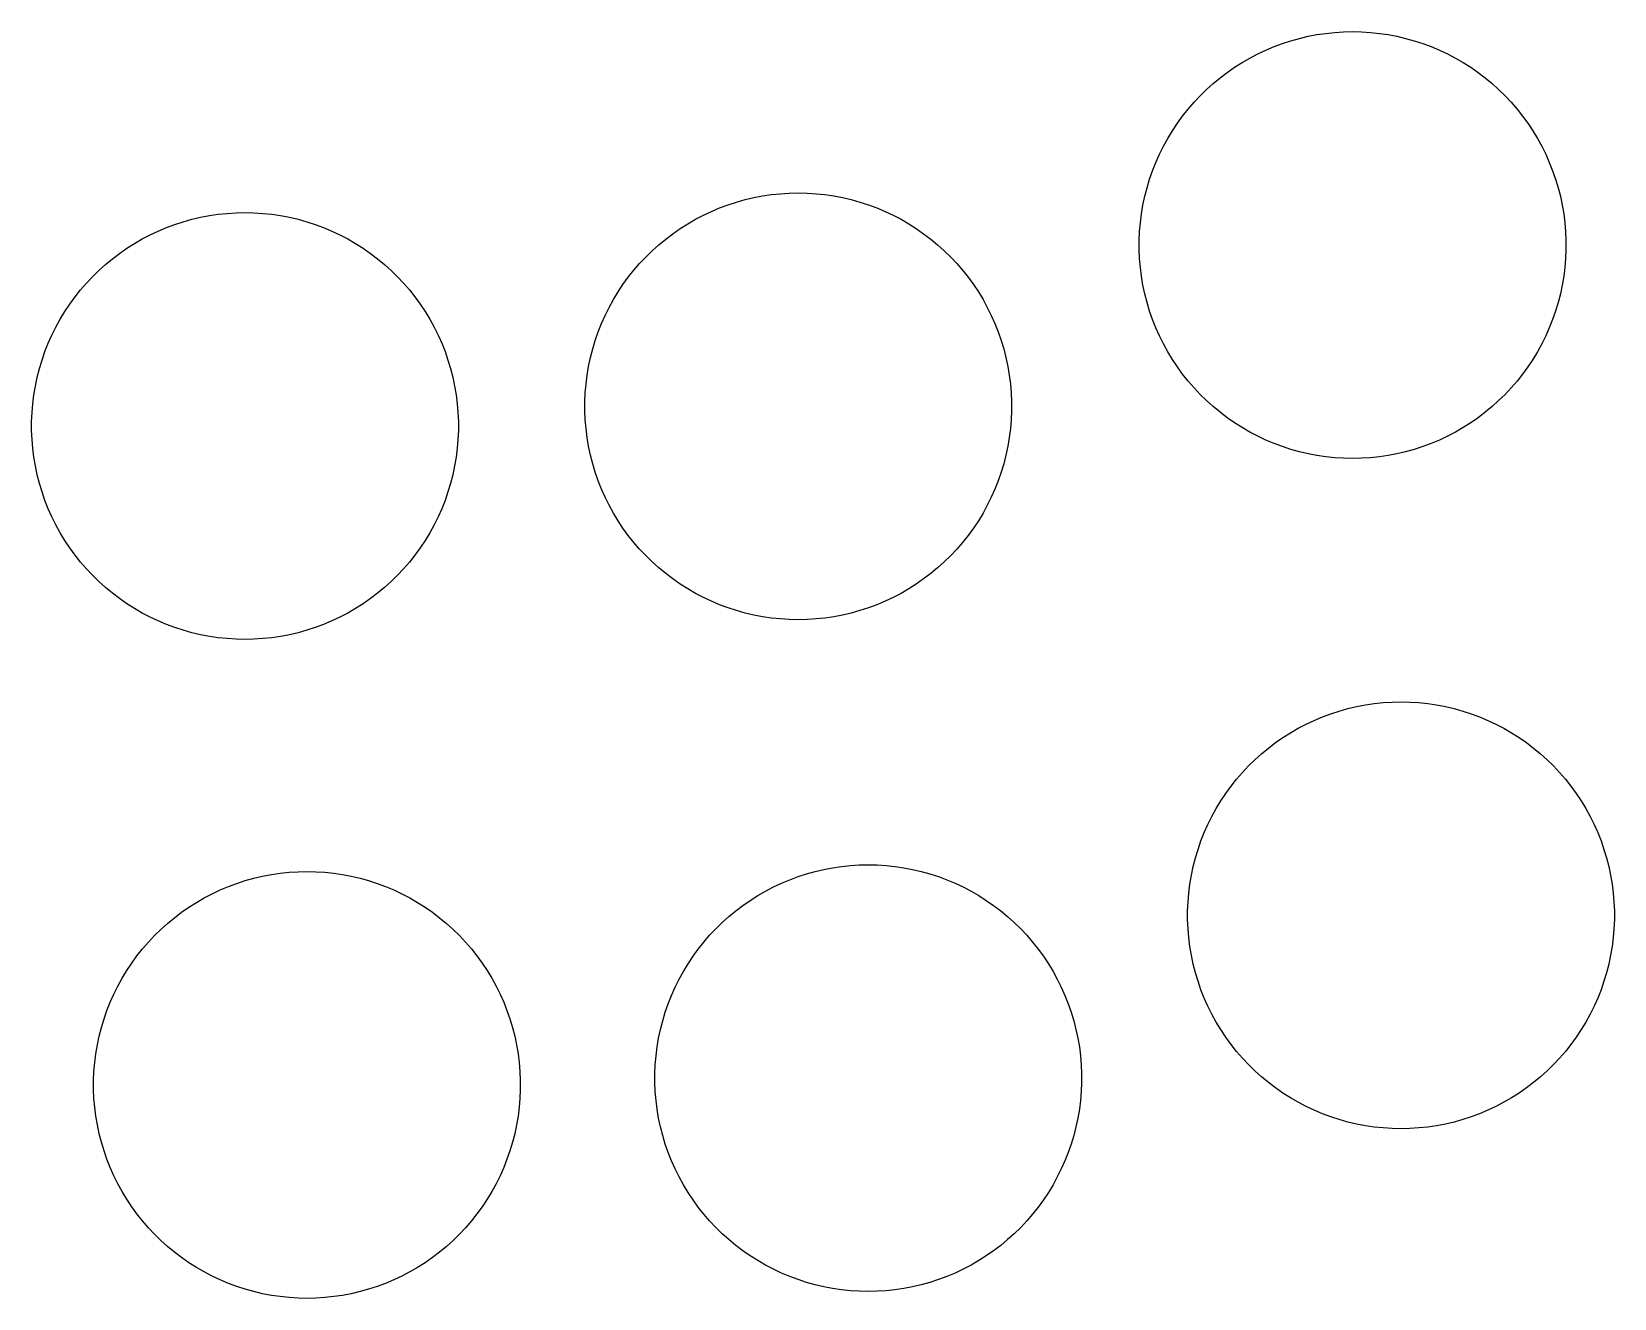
# Model space of a CAD drawing. Header units: metres. Extents: x -102 to 102, y -50 to 50.
# Drawn here: x -86.79 to -74.93, y -7.17 to 2.33 of the extents above; entities that cross this region are included whole.
import ezdxf

# ---------------------------------------------------------------- set-up
doc = ezdxf.new("R2010")
doc.units = ezdxf.units.M

msp = doc.modelspace()

# ---------------------------------------------------------------- linework, layer by layer
for p, q in [((-77.4155, 2.23848), (-77.3518, 2.25919)), ((-77.3518, 2.25919), (-77.2873, 2.27721)), ((-77.2873, 2.27721), (-77.222, 2.29251)), ((-77.222, 2.29251), (-77.1562, 2.30507)), ((-77.1562, 2.30507), (-77.0899, 2.31485)), ((-77.0899, 2.31485), (-77.0233, 2.32185)), ((-77.0233, 2.32185), (-76.9564, 2.32607)), ((-76.9564, 2.32607), (-76.8894, 2.32747)), ((-76.8894, 2.32747), (-76.8224, 2.32607)), ((-76.8224, 2.32607), (-76.7555, 2.32185)), ((-76.7555, 2.32185), (-76.6888, 2.31485)), ((-76.6888, 2.31485), (-76.6225, 2.30507)), ((-76.6225, 2.30507), (-76.5567, 2.29251)), ((-76.5567, 2.29251), (-76.4915, 2.27721)), ((-76.4915, 2.27721), (-76.4269, 2.25919)), ((-76.4269, 2.25919), (-76.3632, 2.23848)), ((-77.6602, 2.12956), (-77.6008, 2.16061)), ((-77.6008, 2.16061), (-77.5401, 2.18915)), ((-77.5401, 2.18915), (-77.4784, 2.21512)), ((-77.4784, 2.21512), (-77.4155, 2.23848)), ((-76.3632, 2.23848), (-76.3004, 2.21512)), ((-76.3004, 2.21512), (-76.2386, 2.18915)), ((-76.2386, 2.18915), (-76.1779, 2.16061)), ((-76.1779, 2.16061), (-76.1186, 2.12956)), ((-77.8832, 1.98138), (-77.8298, 2.0219)), ((-77.8298, 2.0219), (-77.7748, 2.06015)), ((-77.7748, 2.06015), (-77.7182, 2.09605)), ((-77.7182, 2.09605), (-77.6602, 2.12956)), ((-76.1186, 2.12956), (-76.0605, 2.09605)), ((-76.0605, 2.09605), (-76.0039, 2.06015)), ((-76.0039, 2.06015), (-75.9489, 2.0219)), ((-75.9489, 2.0219), (-75.8955, 1.98138)), ((-77.9846, 1.89381), (-77.9348, 1.93866)), ((-77.9348, 1.93866), (-77.8832, 1.98138)), ((-75.8955, 1.98138), (-75.8439, 1.93866)), ((-75.8439, 1.93866), (-75.7941, 1.89381)), ((-78.1222, 1.74734), (-78.0784, 1.79808)), ((-78.0784, 1.79808), (-78.0325, 1.84694)), ((-78.0325, 1.84694), (-77.9846, 1.89381)), ((-75.7941, 1.89381), (-75.7462, 1.84694)), ((-75.7462, 1.84694), (-75.7003, 1.79808)), ((-75.7003, 1.79808), (-75.6565, 1.74734)), ((-78.2032, 1.64061), (-78.1638, 1.69482)), ((-78.1638, 1.69482), (-78.1222, 1.74734)), ((-75.6565, 1.74734), (-75.6149, 1.69482)), ((-75.6149, 1.69482), (-75.5755, 1.64061)), ((-78.275, 1.52747), (-78.2403, 1.58479)), ((-78.2403, 1.58479), (-78.2032, 1.64061)), ((-75.5755, 1.64061), (-75.5384, 1.58479)), ((-75.5384, 1.58479), (-75.5037, 1.52747)), ((-78.3371, 1.40872), (-78.3073, 1.46875)), ((-78.3073, 1.46875), (-78.275, 1.52747)), ((-75.5037, 1.52747), (-75.4714, 1.46875)), ((-75.4714, 1.46875), (-75.4416, 1.40872)), ((-78.389, 1.28519), (-78.3643, 1.3475)), ((-78.3643, 1.3475), (-78.3371, 1.40872)), ((-75.4416, 1.40872), (-75.4144, 1.3475)), ((-75.4144, 1.3475), (-75.3897, 1.28519)), ((-78.4304, 1.15775), (-78.4111, 1.22189)), ((-78.4111, 1.22189), (-78.389, 1.28519)), ((-75.3897, 1.28519), (-75.3677, 1.22189)), ((-75.3677, 1.22189), (-75.3483, 1.15775)), ((-81.5085, 1.05006), (-81.4439, 1.06808)), ((-81.4439, 1.06808), (-81.3787, 1.08339)), ((-81.3787, 1.08339), (-81.3128, 1.09595)), ((-81.3128, 1.09595), (-81.2465, 1.10573)), ((-81.2465, 1.10573), (-81.1799, 1.11273)), ((-81.1799, 1.11273), (-81.113, 1.11694)), ((-81.113, 1.11694), (-81.046, 1.11835)), ((-81.046, 1.11835), (-80.979, 1.11694)), ((-80.979, 1.11694), (-80.9121, 1.11273)), ((-80.9121, 1.11273), (-80.8455, 1.10573)), ((-80.8455, 1.10573), (-80.7792, 1.09595)), ((-80.7792, 1.09595), (-80.7133, 1.08339)), ((-80.7133, 1.08339), (-80.6481, 1.06808)), ((-80.6481, 1.06808), (-80.5835, 1.05006)), ((-78.461, 1.02728), (-78.4471, 1.09283)), ((-78.4471, 1.09283), (-78.4304, 1.15775)), ((-75.3483, 1.15775), (-75.3316, 1.09283)), ((-75.3316, 1.09283), (-75.3177, 1.02728)), ((-85.4609, 0.9485), (-85.3946, 0.9583)), ((-85.3946, 0.9583), (-85.3279, 0.9653)), ((-85.3279, 0.9653), (-85.261, 0.96951)), ((-85.261, 0.96951), (-85.194, 0.97092)), ((-85.194, 0.97092), (-85.127, 0.96951)), ((-85.127, 0.96951), (-85.0602, 0.9653)), ((-85.0602, 0.9653), (-84.9935, 0.9583)), ((-84.9935, 0.9583), (-84.9272, 0.9485)), ((-81.8168, 0.92044), (-81.7574, 0.95149)), ((-81.7574, 0.95149), (-81.6968, 0.98003)), ((-81.6968, 0.98003), (-81.635, 1.006)), ((-81.635, 1.006), (-81.5722, 1.02934)), ((-81.5722, 1.02934), (-81.5085, 1.05006)), ((-80.5835, 1.05006), (-80.5198, 1.02934)), ((-80.5198, 1.02934), (-80.457, 1.006)), ((-80.457, 1.006), (-80.3952, 0.98003)), ((-80.3952, 0.98003), (-80.3346, 0.95149)), ((-80.3346, 0.95149), (-80.2752, 0.92044)), ((-78.4806, 0.89471), (-78.4722, 0.9612)), ((-78.4722, 0.9612), (-78.461, 1.02728)), ((-75.3177, 1.02728), (-75.3065, 0.9612)), ((-75.3065, 0.9612), (-75.2981, 0.89471)), ((-85.9054, 0.80405), (-85.8448, 0.83258)), ((-85.8448, 0.83258), (-85.783, 0.85855)), ((-85.783, 0.85855), (-85.7202, 0.88191)), ((-85.7202, 0.88191), (-85.6565, 0.90262)), ((-85.6565, 0.90262), (-85.5919, 0.92065)), ((-85.5919, 0.92065), (-85.5267, 0.93594)), ((-85.5267, 0.93594), (-85.4609, 0.9485)), ((-84.9272, 0.9485), (-84.8614, 0.93594)), ((-84.8614, 0.93594), (-84.7961, 0.92065)), ((-84.7961, 0.92065), (-84.7316, 0.90262)), ((-84.7316, 0.90262), (-84.6678, 0.88191)), ((-84.6678, 0.88191), (-84.605, 0.85855)), ((-84.605, 0.85855), (-84.5433, 0.83258)), ((-84.5433, 0.83258), (-84.4826, 0.80405)), ((-81.9865, 0.81278), (-81.9314, 0.85103)), ((-81.9314, 0.85103), (-81.8748, 0.88693)), ((-81.8748, 0.88693), (-81.8168, 0.92044)), ((-80.2752, 0.92044), (-80.2172, 0.88693)), ((-80.2172, 0.88693), (-80.1606, 0.85103)), ((-80.1606, 0.85103), (-80.1055, 0.81278)), ((-78.4862, 0.82794), (-78.4806, 0.89471)), ((-75.2981, 0.89471), (-75.2925, 0.82794)), ((-86.0795, 0.70358), (-86.0229, 0.7395)), ((-86.0229, 0.7395), (-85.9648, 0.77301)), ((-85.9648, 0.77301), (-85.9054, 0.80405)), ((-84.4826, 0.80405), (-84.4232, 0.77301)), ((-84.4232, 0.77301), (-84.3652, 0.7395)), ((-84.3652, 0.7395), (-84.3086, 0.70358)), ((-82.1413, 0.68469), (-82.0915, 0.72954)), ((-82.0915, 0.72954), (-82.0398, 0.77226)), ((-82.0398, 0.77226), (-81.9865, 0.81278)), ((-80.1055, 0.81278), (-80.0522, 0.77226)), ((-80.0522, 0.77226), (-80.0005, 0.72954)), ((-80.0005, 0.72954), (-79.9507, 0.68469)), ((-78.489, 0.76099), (-78.4862, 0.82794)), ((-78.489, 0.69397), (-78.489, 0.76099)), ((-75.2925, 0.82794), (-75.2897, 0.76099)), ((-75.2897, 0.76099), (-75.2897, 0.69397)), ((-86.2395, 0.58211), (-86.1879, 0.62482)), ((-86.1879, 0.62482), (-86.1345, 0.66534)), ((-86.1345, 0.66534), (-86.0795, 0.70358)), ((-84.3086, 0.70358), (-84.2536, 0.66534)), ((-84.2536, 0.66534), (-84.2002, 0.62482)), ((-84.2002, 0.62482), (-84.1486, 0.58211)), ((-82.235, 0.58896), (-82.1891, 0.6378)), ((-82.1891, 0.6378), (-82.1413, 0.68469)), ((-79.9507, 0.68469), (-79.9028, 0.6378)), ((-79.9028, 0.6378), (-79.857, 0.58896)), ((-78.4862, 0.62701), (-78.489, 0.69397)), ((-78.4806, 0.56023), (-78.4862, 0.62701)), ((-75.2925, 0.62701), (-75.2981, 0.56023)), ((-75.2897, 0.69397), (-75.2925, 0.62701)), ((-86.3831, 0.44153), (-86.3372, 0.49037)), ((-86.3372, 0.49037), (-86.2893, 0.53726)), ((-86.2893, 0.53726), (-86.2395, 0.58211)), ((-84.1486, 0.58211), (-84.0988, 0.53726)), ((-84.0988, 0.53726), (-84.0509, 0.49037)), ((-84.0509, 0.49037), (-84.005, 0.44153)), ((-82.3598, 0.43149), (-82.3204, 0.4857)), ((-82.3204, 0.4857), (-82.2788, 0.53822)), ((-82.2788, 0.53822), (-82.235, 0.58896)), ((-79.857, 0.58896), (-79.8132, 0.53822)), ((-79.8132, 0.53822), (-79.7715, 0.4857)), ((-79.7715, 0.4857), (-79.7322, 0.43149)), ((-78.4722, 0.49374), (-78.4806, 0.56023)), ((-78.461, 0.42766), (-78.4722, 0.49374)), ((-75.3065, 0.49374), (-75.3177, 0.42766)), ((-75.2981, 0.56023), (-75.3065, 0.49374)), ((-86.4685, 0.33827), (-86.4268, 0.39079)), ((-86.4268, 0.39079), (-86.3831, 0.44153)), ((-84.005, 0.44153), (-83.9612, 0.39079)), ((-83.9612, 0.39079), (-83.9196, 0.33827)), ((-82.4316, 0.31834), (-82.3969, 0.37567)), ((-82.3969, 0.37567), (-82.3598, 0.43149)), ((-79.7322, 0.43149), (-79.6951, 0.37567)), ((-79.6951, 0.37567), (-79.6604, 0.31834)), ((-78.4471, 0.36211), (-78.461, 0.42766)), ((-78.4304, 0.29719), (-78.4471, 0.36211)), ((-75.3316, 0.36211), (-75.3483, 0.29719)), ((-75.3177, 0.42766), (-75.3316, 0.36211)), ((-86.545, 0.22824), (-86.5079, 0.28406)), ((-86.5079, 0.28406), (-86.4685, 0.33827)), ((-83.9196, 0.33827), (-83.8802, 0.28406)), ((-83.8802, 0.28406), (-83.8431, 0.22824)), ((-82.4937, 0.1996), (-82.4639, 0.25963)), ((-82.4639, 0.25963), (-82.4316, 0.31834)), ((-79.6604, 0.31834), (-79.6281, 0.25963)), ((-79.6281, 0.25963), (-79.5983, 0.1996)), ((-78.4111, 0.23305), (-78.4304, 0.29719)), ((-75.3483, 0.29719), (-75.3677, 0.23305)), ((-86.612, 0.11218), (-86.5797, 0.17091)), ((-86.5797, 0.17091), (-86.545, 0.22824)), ((-83.8431, 0.22824), (-83.8084, 0.17091)), ((-83.8084, 0.17091), (-83.7761, 0.11218)), ((-82.5457, 0.07607), (-82.521, 0.13837)), ((-82.521, 0.13837), (-82.4937, 0.1996)), ((-79.5983, 0.1996), (-79.571, 0.13837)), ((-79.571, 0.13837), (-79.5463, 0.07607)), ((-78.389, 0.16975), (-78.4111, 0.23305)), ((-78.3643, 0.10745), (-78.389, 0.16975)), ((-75.3897, 0.16975), (-75.4144, 0.10745)), ((-75.3677, 0.23305), (-75.3897, 0.16975)), ((-86.669, -0.00905), (-86.6418, 0.05215)), ((-86.6418, 0.05215), (-86.612, 0.11218)), ((-83.7761, 0.11218), (-83.7463, 0.05215)), ((-83.7463, 0.05215), (-83.7191, -0.00905)), ((-82.5871, -0.05136), (-82.5677, 0.01277)), ((-82.5677, 0.01277), (-82.5457, 0.07607)), ((-79.5463, 0.07607), (-79.5243, 0.01277)), ((-79.5243, 0.01277), (-79.5049, -0.05136)), ((-78.3371, 0.04622), (-78.3643, 0.10745)), ((-78.3073, -0.01379), (-78.3371, 0.04622)), ((-75.4416, 0.04622), (-75.4714, -0.01379)), ((-75.4144, 0.10745), (-75.4416, 0.04622)), ((-86.7157, -0.13464), (-86.6937, -0.07135)), ((-86.6937, -0.07135), (-86.669, -0.00905)), ((-83.7191, -0.00905), (-83.6944, -0.07135)), ((-83.6944, -0.07135), (-83.6723, -0.13464)), ((-82.6177, -0.18182), (-82.6037, -0.11627)), ((-82.6037, -0.11627), (-82.5871, -0.05136)), ((-79.5049, -0.05136), (-79.4883, -0.11627)), ((-79.4883, -0.11627), (-79.4743, -0.18182)), ((-78.275, -0.07251), (-78.3073, -0.01379)), ((-78.2403, -0.12984), (-78.275, -0.07251)), ((-75.5037, -0.07251), (-75.5384, -0.12984)), ((-75.4714, -0.01379), (-75.5037, -0.07251)), ((-86.7518, -0.2637), (-86.7351, -0.19881)), ((-86.7351, -0.19881), (-86.7157, -0.13464)), ((-83.6723, -0.13464), (-83.653, -0.19881)), ((-83.653, -0.19881), (-83.6363, -0.2637)), ((-82.6288, -0.24791), (-82.6177, -0.18182)), ((-79.4743, -0.18182), (-79.4632, -0.24791)), ((-78.2032, -0.18565), (-78.2403, -0.12984)), ((-78.1638, -0.23987), (-78.2032, -0.18565)), ((-75.5755, -0.18565), (-75.6149, -0.23987)), ((-75.5384, -0.12984), (-75.5755, -0.18565)), ((-86.7769, -0.39534), (-86.7657, -0.32925)), ((-86.7657, -0.32925), (-86.7518, -0.2637)), ((-83.6363, -0.2637), (-83.6224, -0.32925)), ((-83.6224, -0.32925), (-83.6112, -0.39534)), ((-82.6428, -0.38118), (-82.6372, -0.31439)), ((-82.6372, -0.31439), (-82.6288, -0.24791)), ((-79.4632, -0.24791), (-79.4548, -0.31439)), ((-79.4548, -0.31439), (-79.4492, -0.38118)), ((-78.1222, -0.29239), (-78.1638, -0.23987)), ((-78.0784, -0.34312), (-78.1222, -0.29239)), ((-78.0325, -0.39197), (-78.0784, -0.34312)), ((-75.7003, -0.34312), (-75.7462, -0.39197)), ((-75.6565, -0.29239), (-75.7003, -0.34312)), ((-75.6149, -0.23987), (-75.6565, -0.29239)), ((-86.7909, -0.52861), (-86.7853, -0.46182)), ((-86.7853, -0.46182), (-86.7769, -0.39534)), ((-83.6112, -0.39534), (-83.6028, -0.46182)), ((-83.6028, -0.46182), (-83.5972, -0.52861)), ((-82.6456, -0.44814), (-82.6428, -0.38118)), ((-82.6456, -0.51515), (-82.6456, -0.44814)), ((-79.4492, -0.38118), (-79.4464, -0.44814)), ((-79.4464, -0.44814), (-79.4464, -0.51515)), ((-77.9846, -0.43886), (-78.0325, -0.39197)), ((-77.9348, -0.4837), (-77.9846, -0.43886)), ((-75.7941, -0.43886), (-75.8439, -0.4837)), ((-75.7462, -0.39197), (-75.7941, -0.43886)), ((-86.7937, -0.59557), (-86.7909, -0.52861)), ((-83.5972, -0.52861), (-83.5944, -0.59557)), ((-82.6428, -0.58211), (-82.6456, -0.51515)), ((-82.6372, -0.64888), (-82.6428, -0.58211)), ((-79.4492, -0.58211), (-79.4548, -0.64888)), ((-79.4464, -0.51515), (-79.4492, -0.58211)), ((-77.8832, -0.52643), (-77.9348, -0.4837)), ((-77.8298, -0.56694), (-77.8832, -0.52643)), ((-77.7748, -0.60519), (-77.8298, -0.56694)), ((-75.9489, -0.56694), (-76.0039, -0.60519)), ((-75.8955, -0.52643), (-75.9489, -0.56694)), ((-75.8439, -0.4837), (-75.8955, -0.52643)), ((-86.7937, -0.66258), (-86.7937, -0.59557)), ((-86.7909, -0.72954), (-86.7937, -0.66258)), ((-83.5944, -0.66258), (-83.5972, -0.72954)), ((-83.5944, -0.59557), (-83.5944, -0.66258)), ((-82.6288, -0.71538), (-82.6372, -0.64888)), ((-79.4548, -0.64888), (-79.4632, -0.71538)), ((-77.7182, -0.6411), (-77.7748, -0.60519)), ((-77.6602, -0.67461), (-77.7182, -0.6411)), ((-77.6008, -0.70566), (-77.6602, -0.67461)), ((-77.5401, -0.73419), (-77.6008, -0.70566)), ((-76.1779, -0.70566), (-76.2386, -0.73419)), ((-76.1186, -0.67461), (-76.1779, -0.70566)), ((-76.0605, -0.6411), (-76.1186, -0.67461)), ((-76.0039, -0.60519), (-76.0605, -0.6411)), ((-86.7853, -0.79631), (-86.7909, -0.72954)), ((-86.7769, -0.86281), (-86.7853, -0.79631)), ((-83.6028, -0.79631), (-83.6112, -0.86281)), ((-83.5972, -0.72954), (-83.6028, -0.79631)), ((-82.6177, -0.78145), (-82.6288, -0.71538)), ((-82.6037, -0.847), (-82.6177, -0.78145)), ((-79.4743, -0.78145), (-79.4883, -0.847)), ((-79.4632, -0.71538), (-79.4743, -0.78145)), ((-77.4784, -0.76016), (-77.5401, -0.73419)), ((-77.4155, -0.78351), (-77.4784, -0.76016)), ((-77.3518, -0.80423), (-77.4155, -0.78351)), ((-77.2873, -0.82225), (-77.3518, -0.80423)), ((-77.222, -0.83756), (-77.2873, -0.82225)), ((-76.4915, -0.82225), (-76.5567, -0.83756)), ((-76.4269, -0.80423), (-76.4915, -0.82225)), ((-76.3632, -0.78351), (-76.4269, -0.80423)), ((-76.3004, -0.76016), (-76.3632, -0.78351)), ((-76.2386, -0.73419), (-76.3004, -0.76016)), ((-86.7657, -0.92888), (-86.7769, -0.86281)), ((-86.7518, -0.99443), (-86.7657, -0.92888)), ((-83.6224, -0.92888), (-83.6363, -0.99443)), ((-83.6112, -0.86281), (-83.6224, -0.92888)), ((-82.5871, -0.91191), (-82.6037, -0.847)), ((-82.5677, -0.97606), (-82.5871, -0.91191)), ((-79.5049, -0.91191), (-79.5243, -0.97606)), ((-79.4883, -0.847), (-79.5049, -0.91191)), ((-77.1562, -0.85011), (-77.222, -0.83756)), ((-77.0899, -0.85989), (-77.1562, -0.85011)), ((-77.0233, -0.8669), (-77.0899, -0.85989)), ((-76.9564, -0.87111), (-77.0233, -0.8669)), ((-76.8894, -0.87251), (-76.9564, -0.87111)), ((-76.8224, -0.87111), (-76.8894, -0.87251)), ((-76.7555, -0.8669), (-76.8224, -0.87111)), ((-76.6888, -0.85989), (-76.7555, -0.8669)), ((-76.6225, -0.85011), (-76.6888, -0.85989)), ((-76.5567, -0.83756), (-76.6225, -0.85011)), ((-86.7351, -1.05934), (-86.7518, -0.99443)), ((-86.7157, -1.1235), (-86.7351, -1.05934)), ((-83.653, -1.05934), (-83.6723, -1.1235)), ((-83.6363, -0.99443), (-83.653, -1.05934)), ((-82.5457, -1.03935), (-82.5677, -0.97606)), ((-82.521, -1.10167), (-82.5457, -1.03935)), ((-79.5463, -1.03935), (-79.571, -1.10167)), ((-79.5243, -0.97606), (-79.5463, -1.03935)), ((-86.6937, -1.18678), (-86.7157, -1.1235)), ((-83.6723, -1.1235), (-83.6944, -1.18678)), ((-82.4937, -1.16289), (-82.521, -1.10167)), ((-82.4639, -1.22292), (-82.4937, -1.16289)), ((-79.5983, -1.16289), (-79.6281, -1.22292)), ((-79.571, -1.10167), (-79.5983, -1.16289)), ((-86.669, -1.2491), (-86.6937, -1.18678)), ((-86.6418, -1.31032), (-86.669, -1.2491)), ((-83.7191, -1.2491), (-83.7463, -1.31032)), ((-83.6944, -1.18678), (-83.7191, -1.2491)), ((-82.4316, -1.28163), (-82.4639, -1.22292)), ((-82.3969, -1.33896), (-82.4316, -1.28163)), ((-79.6604, -1.28163), (-79.6951, -1.33896)), ((-79.6281, -1.22292), (-79.6604, -1.28163)), ((-86.612, -1.37035), (-86.6418, -1.31032)), ((-86.5797, -1.42908), (-86.612, -1.37035)), ((-83.7761, -1.37035), (-83.8084, -1.42908)), ((-83.7463, -1.31032), (-83.7761, -1.37035)), ((-82.3598, -1.39478), (-82.3969, -1.33896)), ((-82.3204, -1.44899), (-82.3598, -1.39478)), ((-79.7322, -1.39478), (-79.7715, -1.44899)), ((-79.6951, -1.33896), (-79.7322, -1.39478)), ((-86.545, -1.48639), (-86.5797, -1.42908)), ((-86.5079, -1.54221), (-86.545, -1.48639)), ((-86.4685, -1.59644), (-86.5079, -1.54221)), ((-83.8802, -1.54221), (-83.9196, -1.59644)), ((-83.8431, -1.48639), (-83.8802, -1.54221)), ((-83.8084, -1.42908), (-83.8431, -1.48639)), ((-82.2788, -1.50151), (-82.3204, -1.44899)), ((-82.235, -1.55225), (-82.2788, -1.50151)), ((-79.8132, -1.50151), (-79.857, -1.55225)), ((-79.7715, -1.44899), (-79.8132, -1.50151)), ((-86.4268, -1.64896), (-86.4685, -1.59644)), ((-86.3831, -1.69968), (-86.4268, -1.64896)), ((-83.9612, -1.64896), (-84.005, -1.69968)), ((-83.9196, -1.59644), (-83.9612, -1.64896)), ((-82.1891, -1.6011), (-82.235, -1.55225)), ((-82.1413, -1.64798), (-82.1891, -1.6011)), ((-82.0915, -1.69283), (-82.1413, -1.64798)), ((-79.9507, -1.64798), (-80.0005, -1.69283)), ((-79.9028, -1.6011), (-79.9507, -1.64798)), ((-79.857, -1.55225), (-79.9028, -1.6011)), ((-86.3372, -1.74854), (-86.3831, -1.69968)), ((-86.2893, -1.79543), (-86.3372, -1.74854)), ((-84.0509, -1.74854), (-84.0988, -1.79543)), ((-84.005, -1.69968), (-84.0509, -1.74854)), ((-82.0398, -1.73555), (-82.0915, -1.69283)), ((-81.9865, -1.77606), (-82.0398, -1.73555)), ((-81.9314, -1.81432), (-81.9865, -1.77606)), ((-80.1055, -1.77606), (-80.1606, -1.81432)), ((-80.0522, -1.73555), (-80.1055, -1.77606)), ((-80.0005, -1.69283), (-80.0522, -1.73555)), ((-86.2395, -1.84026), (-86.2893, -1.79543)), ((-86.1879, -1.88298), (-86.2395, -1.84026)), ((-86.1345, -1.92349), (-86.1879, -1.88298)), ((-84.2002, -1.88298), (-84.2536, -1.92349)), ((-84.1486, -1.84026), (-84.2002, -1.88298)), ((-84.0988, -1.79543), (-84.1486, -1.84026)), ((-81.8748, -1.85022), (-81.9314, -1.81432)), ((-81.8168, -1.88373), (-81.8748, -1.85022)), ((-81.7574, -1.91478), (-81.8168, -1.88373)), ((-80.2752, -1.88373), (-80.3346, -1.91478)), ((-80.2172, -1.85022), (-80.2752, -1.88373)), ((-80.1606, -1.81432), (-80.2172, -1.85022)), ((-86.0795, -1.96175), (-86.1345, -1.92349)), ((-86.0229, -1.99765), (-86.0795, -1.96175)), ((-85.9648, -2.03116), (-86.0229, -1.99765)), ((-84.3652, -1.99765), (-84.4232, -2.03116)), ((-84.3086, -1.96175), (-84.3652, -1.99765)), ((-84.2536, -1.92349), (-84.3086, -1.96175)), ((-81.6968, -1.94331), (-81.7574, -1.91478)), ((-81.635, -1.96928), (-81.6968, -1.94331)), ((-81.5722, -1.99265), (-81.635, -1.96928)), ((-81.5085, -2.01335), (-81.5722, -1.99265)), ((-81.4439, -2.03137), (-81.5085, -2.01335)), ((-80.5835, -2.01335), (-80.6481, -2.03137)), ((-80.5198, -1.99265), (-80.5835, -2.01335)), ((-80.457, -1.96928), (-80.5198, -1.99265)), ((-80.3952, -1.94331), (-80.457, -1.96928)), ((-80.3346, -1.91478), (-80.3952, -1.94331)), ((-85.9054, -2.06221), (-85.9648, -2.03116)), ((-85.8448, -2.09074), (-85.9054, -2.06221)), ((-85.783, -2.11671), (-85.8448, -2.09074)), ((-85.7202, -2.14008), (-85.783, -2.11671)), ((-84.605, -2.11671), (-84.6678, -2.14008)), ((-84.5433, -2.09074), (-84.605, -2.11671)), ((-84.4826, -2.06221), (-84.5433, -2.09074)), ((-84.4232, -2.03116), (-84.4826, -2.06221)), ((-81.3787, -2.04668), (-81.4439, -2.03137)), ((-81.3128, -2.05923), (-81.3787, -2.04668)), ((-81.2465, -2.06902), (-81.3128, -2.05923)), ((-81.1799, -2.07602), (-81.2465, -2.06902)), ((-81.113, -2.08023), (-81.1799, -2.07602)), ((-81.046, -2.08163), (-81.113, -2.08023)), ((-80.979, -2.08023), (-81.046, -2.08163)), ((-80.9121, -2.07602), (-80.979, -2.08023)), ((-80.8455, -2.06902), (-80.9121, -2.07602)), ((-80.7792, -2.05923), (-80.8455, -2.06902)), ((-80.7133, -2.04668), (-80.7792, -2.05923)), ((-80.6481, -2.03137), (-80.7133, -2.04668)), ((-85.6565, -2.16078), (-85.7202, -2.14008)), ((-85.5919, -2.1788), (-85.6565, -2.16078)), ((-85.5267, -2.19411), (-85.5919, -2.1788)), ((-85.4609, -2.20667), (-85.5267, -2.19411)), ((-85.3946, -2.21646), (-85.4609, -2.20667)), ((-85.3279, -2.22346), (-85.3946, -2.21646)), ((-85.261, -2.22766), (-85.3279, -2.22346)), ((-85.194, -2.22906), (-85.261, -2.22766)), ((-85.127, -2.22766), (-85.194, -2.22906)), ((-85.0602, -2.22346), (-85.127, -2.22766)), ((-84.9935, -2.21646), (-85.0602, -2.22346)), ((-84.9272, -2.20667), (-84.9935, -2.21646)), ((-84.8614, -2.19411), (-84.9272, -2.20667)), ((-84.7961, -2.1788), (-84.8614, -2.19411)), ((-84.7316, -2.16078), (-84.7961, -2.1788)), ((-84.6678, -2.14008), (-84.7316, -2.16078)), ((-76.859, -2.73256), (-76.7932, -2.72)), ((-76.7932, -2.72), (-76.7269, -2.71022)), ((-76.7269, -2.71022), (-76.6602, -2.70322)), ((-76.6602, -2.70322), (-76.5933, -2.69901)), ((-76.5933, -2.69901), (-76.5263, -2.6976)), ((-76.5263, -2.6976), (-76.4593, -2.69901)), ((-76.4593, -2.69901), (-76.3924, -2.70322)), ((-76.3924, -2.70322), (-76.3258, -2.71022)), ((-76.3258, -2.71022), (-76.2595, -2.72)), ((-76.2595, -2.72), (-76.1937, -2.73256)), ((-77.2377, -2.86446), (-77.1771, -2.83592)), ((-77.1771, -2.83592), (-77.1153, -2.80995)), ((-77.1153, -2.80995), (-77.0525, -2.78659)), ((-77.0525, -2.78659), (-76.9888, -2.76588)), ((-76.9888, -2.76588), (-76.9242, -2.74786)), ((-76.9242, -2.74786), (-76.859, -2.73256)), ((-76.1937, -2.73256), (-76.1284, -2.74786)), ((-76.1284, -2.74786), (-76.0639, -2.76588)), ((-76.0639, -2.76588), (-76.0001, -2.78659)), ((-76.0001, -2.78659), (-75.9373, -2.80995)), ((-75.9373, -2.80995), (-75.8755, -2.83592)), ((-75.8755, -2.83592), (-75.8149, -2.86446)), ((-77.4668, -3.00317), (-77.4117, -2.96492)), ((-77.4117, -2.96492), (-77.3552, -2.92902)), ((-77.3552, -2.92902), (-77.2971, -2.89551)), ((-77.2971, -2.89551), (-77.2377, -2.86446)), ((-75.8149, -2.86446), (-75.7555, -2.89551)), ((-75.7555, -2.89551), (-75.6975, -2.92902)), ((-75.6975, -2.92902), (-75.6409, -2.96492)), ((-75.6409, -2.96492), (-75.5859, -3.00317)), ((-77.5718, -3.08641), (-77.5202, -3.04369)), ((-77.5202, -3.04369), (-77.4668, -3.00317)), ((-75.5859, -3.00317), (-75.5325, -3.04369)), ((-75.5325, -3.04369), (-75.4809, -3.08641)), ((-77.7153, -3.22699), (-77.6695, -3.17813)), ((-77.6695, -3.17813), (-77.6216, -3.13124)), ((-77.6216, -3.13124), (-77.5718, -3.08641)), ((-75.4809, -3.08641), (-75.431, -3.13124)), ((-75.431, -3.13124), (-75.3832, -3.17813)), ((-75.3832, -3.17813), (-75.3373, -3.22699)), ((-77.8008, -3.33025), (-77.7591, -3.27773)), ((-77.7591, -3.27773), (-77.7153, -3.22699)), ((-75.3373, -3.22699), (-75.2935, -3.27773)), ((-75.2935, -3.27773), (-75.2519, -3.33025)), ((-77.912, -3.4976), (-77.8772, -3.44028)), ((-77.8772, -3.44028), (-77.8401, -3.38446)), ((-77.8401, -3.38446), (-77.8008, -3.33025)), ((-75.2519, -3.33025), (-75.2125, -3.38446)), ((-75.2125, -3.38446), (-75.1754, -3.44028)), ((-75.1754, -3.44028), (-75.1407, -3.4976)), ((-77.974, -3.61635), (-77.9442, -3.55632)), ((-77.9442, -3.55632), (-77.912, -3.4976)), ((-75.1407, -3.4976), (-75.1084, -3.55632)), ((-75.1084, -3.55632), (-75.0786, -3.61635)), ((-78.026, -3.73988), (-78.0013, -3.67757)), ((-78.0013, -3.67757), (-77.974, -3.61635)), ((-75.0786, -3.61635), (-75.0513, -3.67757)), ((-75.0513, -3.67757), (-75.0267, -3.73988)), ((-78.048, -3.80318), (-78.026, -3.73988)), ((-75.0267, -3.73988), (-75.0046, -3.80318)), ((-78.084, -3.93224), (-78.0674, -3.86732)), ((-78.0674, -3.86732), (-78.048, -3.80318)), ((-75.0046, -3.80318), (-74.9853, -3.86732)), ((-74.9853, -3.86732), (-74.9686, -3.93224)), ((-85.192, -4.03764), (-85.1274, -4.01962)), ((-85.1274, -4.01962), (-85.0622, -4.00432)), ((-85.0622, -4.00432), (-84.9964, -3.99176)), ((-84.9964, -3.99176), (-84.9301, -3.98198)), ((-84.9301, -3.98198), (-84.8634, -3.97498)), ((-84.8634, -3.97498), (-84.7965, -3.97076)), ((-84.7965, -3.97076), (-84.7295, -3.96936)), ((-84.7295, -3.96936), (-84.6625, -3.97076)), ((-84.6625, -3.97076), (-84.5956, -3.97498)), ((-84.5956, -3.97498), (-84.529, -3.98198)), ((-84.529, -3.98198), (-84.4627, -3.99176)), ((-84.4627, -3.99176), (-84.3969, -4.00432)), ((-84.3969, -4.00432), (-84.3316, -4.01962)), ((-84.3316, -4.01962), (-84.2671, -4.03764)), ((-81.1719, -4.05643), (-81.1101, -4.03046)), ((-81.1101, -4.03046), (-81.0473, -4.00711)), ((-81.0473, -4.00711), (-80.9835, -3.98639)), ((-80.9835, -3.98639), (-80.919, -3.96837)), ((-80.919, -3.96837), (-80.8537, -3.95306)), ((-80.8537, -3.95306), (-80.7879, -3.94051)), ((-80.7879, -3.94051), (-80.7216, -3.93073)), ((-80.7216, -3.93073), (-80.655, -3.92372)), ((-80.655, -3.92372), (-80.5881, -3.91951)), ((-80.5881, -3.91951), (-80.5211, -3.91811)), ((-80.5211, -3.91811), (-80.4541, -3.91951)), ((-80.4541, -3.91951), (-80.3872, -3.92372)), ((-80.3872, -3.92372), (-80.3206, -3.93073)), ((-80.3206, -3.93073), (-80.2543, -3.94051)), ((-80.2543, -3.94051), (-80.1884, -3.95306)), ((-80.1884, -3.95306), (-80.1232, -3.96837)), ((-80.1232, -3.96837), (-80.0586, -3.98639)), ((-80.0586, -3.98639), (-79.9949, -4.00711)), ((-79.9949, -4.00711), (-79.9321, -4.03046)), ((-79.9321, -4.03046), (-79.8703, -4.05643)), ((-78.1091, -4.06386), (-78.098, -3.99779)), ((-78.098, -3.99779), (-78.084, -3.93224)), ((-74.9686, -3.93224), (-74.9547, -3.99779)), ((-74.9547, -3.99779), (-74.9435, -4.06386)), ((-85.5003, -4.16727), (-85.4409, -4.13622)), ((-85.4409, -4.13622), (-85.3803, -4.10768)), ((-85.3803, -4.10768), (-85.3185, -4.08171)), ((-85.3185, -4.08171), (-85.2557, -4.05836)), ((-85.2557, -4.05836), (-85.192, -4.03764)), ((-84.2671, -4.03764), (-84.2033, -4.05836)), ((-84.2033, -4.05836), (-84.1405, -4.08171)), ((-84.1405, -4.08171), (-84.0788, -4.10768)), ((-84.0788, -4.10768), (-84.0181, -4.13622)), ((-84.0181, -4.13622), (-83.9587, -4.16727)), ((-81.4065, -4.18544), (-81.3499, -4.14952)), ((-81.3499, -4.14952), (-81.2919, -4.11601)), ((-81.2919, -4.11601), (-81.2325, -4.08496)), ((-81.2325, -4.08496), (-81.1719, -4.05643)), ((-79.8703, -4.05643), (-79.8097, -4.08496)), ((-79.8097, -4.08496), (-79.7503, -4.11601)), ((-79.7503, -4.11601), (-79.6922, -4.14952)), ((-79.6922, -4.14952), (-79.6357, -4.18544)), ((-78.1232, -4.19713), (-78.1176, -4.13036)), ((-78.1176, -4.13036), (-78.1091, -4.06386)), ((-74.9435, -4.06386), (-74.9351, -4.13036)), ((-74.9351, -4.13036), (-74.9295, -4.19713)), ((-85.67, -4.27493), (-85.6149, -4.23668)), ((-85.6149, -4.23668), (-85.5584, -4.20078)), ((-85.5584, -4.20078), (-85.5003, -4.16727)), ((-83.9587, -4.16727), (-83.9007, -4.20078)), ((-83.9007, -4.20078), (-83.8441, -4.23668)), ((-83.8441, -4.23668), (-83.7891, -4.27493)), ((-81.5666, -4.30692), (-81.5149, -4.26419)), ((-81.5149, -4.26419), (-81.4615, -4.22368)), ((-81.4615, -4.22368), (-81.4065, -4.18544)), ((-79.6357, -4.18544), (-79.5806, -4.22368)), ((-79.5806, -4.22368), (-79.5273, -4.26419)), ((-79.5273, -4.26419), (-79.4756, -4.30692)), ((-78.126, -4.26408), (-78.1232, -4.19713)), ((-78.126, -4.3311), (-78.126, -4.26408)), ((-74.9295, -4.19713), (-74.9267, -4.26408)), ((-74.9267, -4.26408), (-74.9267, -4.3311)), ((-85.8248, -4.40302), (-85.775, -4.35817)), ((-85.775, -4.35817), (-85.7234, -4.31544)), ((-85.7234, -4.31544), (-85.67, -4.27493)), ((-83.7891, -4.27493), (-83.7357, -4.31544)), ((-83.7357, -4.31544), (-83.6841, -4.35817)), ((-83.6841, -4.35817), (-83.6342, -4.40302)), ((-81.6642, -4.39865), (-81.6164, -4.35176)), ((-81.6164, -4.35176), (-81.5666, -4.30692)), ((-79.4756, -4.30692), (-79.4258, -4.35176)), ((-79.4258, -4.35176), (-79.3779, -4.39865)), ((-78.1232, -4.39806), (-78.126, -4.3311)), ((-74.9267, -4.3311), (-74.9295, -4.39806)), ((-85.9623, -4.54948), (-85.9185, -4.49875)), ((-85.9185, -4.49875), (-85.8727, -4.44991)), ((-85.8727, -4.44991), (-85.8248, -4.40302)), ((-83.6342, -4.40302), (-83.5864, -4.44991)), ((-83.5864, -4.44991), (-83.5405, -4.49875)), ((-83.5405, -4.49875), (-83.4967, -4.54948)), ((-81.7955, -4.55075), (-81.7539, -4.49823)), ((-81.7539, -4.49823), (-81.7101, -4.44749)), ((-81.7101, -4.44749), (-81.6642, -4.39865)), ((-79.3779, -4.39865), (-79.3321, -4.44749)), ((-79.3321, -4.44749), (-79.2883, -4.49823)), ((-79.2883, -4.49823), (-79.2466, -4.55075)), ((-78.1176, -4.46484), (-78.1232, -4.39806)), ((-78.1091, -4.53133), (-78.1176, -4.46484)), ((-74.9351, -4.46484), (-74.9435, -4.53133)), ((-74.9295, -4.39806), (-74.9351, -4.46484)), ((-86.0434, -4.65622), (-86.004, -4.60201)), ((-86.004, -4.60201), (-85.9623, -4.54948)), ((-83.4967, -4.54948), (-83.4551, -4.60201)), ((-83.4551, -4.60201), (-83.4157, -4.65622)), ((-81.872, -4.66078), (-81.8349, -4.60497)), ((-81.8349, -4.60497), (-81.7955, -4.55075)), ((-79.2466, -4.55075), (-79.2072, -4.60497)), ((-79.2072, -4.60497), (-79.1702, -4.66078)), ((-78.098, -4.59741), (-78.1091, -4.53133)), ((-78.084, -4.66296), (-78.098, -4.59741)), ((-74.9547, -4.59741), (-74.9686, -4.66296)), ((-74.9435, -4.53133), (-74.9547, -4.59741)), ((-86.1152, -4.76936), (-86.0804, -4.71204)), ((-86.0804, -4.71204), (-86.0434, -4.65622)), ((-83.4157, -4.65622), (-83.3786, -4.71204)), ((-83.3786, -4.71204), (-83.3439, -4.76936)), ((-81.939, -4.77684), (-81.9067, -4.71811)), ((-81.9067, -4.71811), (-81.872, -4.66078)), ((-79.1702, -4.66078), (-79.1355, -4.71811)), ((-79.1355, -4.71811), (-79.1032, -4.77684)), ((-78.0674, -4.72787), (-78.084, -4.66296)), ((-78.048, -4.79202), (-78.0674, -4.72787)), ((-74.9853, -4.72787), (-75.0046, -4.79202)), ((-74.9686, -4.66296), (-74.9853, -4.72787)), ((-86.1772, -4.88811), (-86.1474, -4.82808)), ((-86.1474, -4.82808), (-86.1152, -4.76936)), ((-83.3439, -4.76936), (-83.3116, -4.82808)), ((-83.3116, -4.82808), (-83.2818, -4.88811)), ((-81.9961, -4.89809), (-81.9688, -4.83685)), ((-81.9688, -4.83685), (-81.939, -4.77684)), ((-79.1032, -4.77684), (-79.0734, -4.83685)), ((-79.0734, -4.83685), (-79.0461, -4.89809)), ((-78.026, -4.85532), (-78.048, -4.79202)), ((-78.0013, -4.91762), (-78.026, -4.85532)), ((-75.0267, -4.85532), (-75.0513, -4.91762)), ((-75.0046, -4.79202), (-75.0267, -4.85532)), ((-86.2292, -5.01164), (-86.2045, -4.94934)), ((-86.2045, -4.94934), (-86.1772, -4.88811)), ((-83.2818, -4.88811), (-83.2545, -4.94934)), ((-83.2545, -4.94934), (-83.2299, -5.01164)), ((-82.0428, -5.02368), (-82.0207, -4.96039)), ((-82.0207, -4.96039), (-81.9961, -4.89809)), ((-79.0461, -4.89809), (-79.0214, -4.96039)), ((-79.0214, -4.96039), (-78.9994, -5.02368)), ((-77.974, -4.97885), (-78.0013, -4.91762)), ((-77.9442, -5.03888), (-77.974, -4.97885)), ((-75.0786, -4.97885), (-75.1084, -5.03888)), ((-75.0513, -4.91762), (-75.0786, -4.97885)), ((-86.2706, -5.13908), (-86.2512, -5.07494)), ((-86.2512, -5.07494), (-86.2292, -5.01164)), ((-83.2299, -5.01164), (-83.2078, -5.07494)), ((-83.2078, -5.07494), (-83.1885, -5.13908)), ((-82.0788, -5.15274), (-82.0621, -5.08783)), ((-82.0621, -5.08783), (-82.0428, -5.02368)), ((-78.9994, -5.02368), (-78.98, -5.08783)), ((-78.98, -5.08783), (-78.9634, -5.15274)), ((-77.912, -5.0976), (-77.9442, -5.03888)), ((-77.8772, -5.15492), (-77.912, -5.0976)), ((-75.1407, -5.0976), (-75.1754, -5.15492)), ((-75.1084, -5.03888), (-75.1407, -5.0976)), ((-86.3012, -5.26955), (-86.2872, -5.20399)), ((-86.2872, -5.20399), (-86.2706, -5.13908)), ((-83.1885, -5.13908), (-83.1718, -5.20399)), ((-83.1718, -5.20399), (-83.1579, -5.26955)), ((-82.1039, -5.28438), (-82.0927, -5.21829)), ((-82.0927, -5.21829), (-82.0788, -5.15274)), ((-78.9634, -5.15274), (-78.9494, -5.21829)), ((-78.9494, -5.21829), (-78.9382, -5.28438)), ((-77.8401, -5.21074), (-77.8772, -5.15492)), ((-77.8008, -5.26495), (-77.8401, -5.21074)), ((-75.2125, -5.21074), (-75.2519, -5.26495)), ((-75.1754, -5.15492), (-75.2125, -5.21074)), ((-86.3208, -5.40211), (-86.3124, -5.33563)), ((-86.3124, -5.33563), (-86.3012, -5.26955)), ((-83.1579, -5.26955), (-83.1467, -5.33563)), ((-83.1467, -5.33563), (-83.1383, -5.40211)), ((-82.1123, -5.35086), (-82.1039, -5.28438)), ((-78.9382, -5.28438), (-78.9299, -5.35086)), ((-77.7591, -5.31747), (-77.8008, -5.26495)), ((-77.7153, -5.36821), (-77.7591, -5.31747)), ((-75.2935, -5.31747), (-75.3373, -5.36821)), ((-75.2519, -5.26495), (-75.2935, -5.31747)), ((-86.3264, -5.46889), (-86.3208, -5.40211)), ((-83.1383, -5.40211), (-83.1327, -5.46889)), ((-82.1207, -5.4846), (-82.1179, -5.41765)), ((-82.1179, -5.41765), (-82.1123, -5.35086)), ((-78.9299, -5.35086), (-78.9242, -5.41765)), ((-78.9242, -5.41765), (-78.9214, -5.4846)), ((-77.6695, -5.41705), (-77.7153, -5.36821)), ((-77.6216, -5.46394), (-77.6695, -5.41705)), ((-75.3832, -5.41705), (-75.431, -5.46394)), ((-75.3373, -5.36821), (-75.3832, -5.41705)), ((-86.3292, -5.53586), (-86.3264, -5.46889)), ((-86.3292, -5.60287), (-86.3292, -5.53586)), ((-83.1327, -5.46889), (-83.1299, -5.53586)), ((-83.1299, -5.53586), (-83.1299, -5.60287)), ((-82.1207, -5.55162), (-82.1207, -5.4846)), ((-82.1179, -5.61858), (-82.1207, -5.55162)), ((-78.9214, -5.55162), (-78.9242, -5.61858)), ((-78.9214, -5.4846), (-78.9214, -5.55162)), ((-77.5718, -5.50879), (-77.6216, -5.46394)), ((-77.5202, -5.55151), (-77.5718, -5.50879)), ((-77.4668, -5.59203), (-77.5202, -5.55151)), ((-75.5325, -5.55151), (-75.5859, -5.59203)), ((-75.4809, -5.50879), (-75.5325, -5.55151)), ((-75.431, -5.46394), (-75.4809, -5.50879)), ((-86.3264, -5.66983), (-86.3292, -5.60287)), ((-86.3208, -5.7366), (-86.3264, -5.66983)), ((-83.1327, -5.66983), (-83.1383, -5.7366)), ((-83.1299, -5.60287), (-83.1327, -5.66983)), ((-82.1123, -5.68535), (-82.1179, -5.61858)), ((-82.1039, -5.75185), (-82.1123, -5.68535)), ((-78.9299, -5.68535), (-78.9382, -5.75185)), ((-78.9242, -5.61858), (-78.9299, -5.68535)), ((-77.4117, -5.63028), (-77.4668, -5.59203)), ((-77.3552, -5.66618), (-77.4117, -5.63028)), ((-77.2971, -5.69969), (-77.3552, -5.66618)), ((-75.6975, -5.66618), (-75.7555, -5.69969)), ((-75.6409, -5.63028), (-75.6975, -5.66618)), ((-75.5859, -5.59203), (-75.6409, -5.63028)), ((-86.3124, -5.80309), (-86.3208, -5.7366)), ((-86.3012, -5.86917), (-86.3124, -5.80309)), ((-83.1467, -5.80309), (-83.1579, -5.86917)), ((-83.1383, -5.7366), (-83.1467, -5.80309)), ((-82.0927, -5.81792), (-82.1039, -5.75185)), ((-78.9382, -5.75185), (-78.9494, -5.81792)), ((-77.2377, -5.73074), (-77.2971, -5.69969)), ((-77.1771, -5.75928), (-77.2377, -5.73074)), ((-77.1153, -5.78525), (-77.1771, -5.75928)), ((-77.0525, -5.80859), (-77.1153, -5.78525)), ((-76.9888, -5.82932), (-77.0525, -5.80859)), ((-76.0001, -5.80859), (-76.0639, -5.82932)), ((-75.9373, -5.78525), (-76.0001, -5.80859)), ((-75.8755, -5.75928), (-75.9373, -5.78525)), ((-75.8149, -5.73074), (-75.8755, -5.75928)), ((-75.7555, -5.69969), (-75.8149, -5.73074)), ((-86.2872, -5.93472), (-86.3012, -5.86917)), ((-83.1579, -5.86917), (-83.1718, -5.93472)), ((-82.0788, -5.88347), (-82.0927, -5.81792)), ((-82.0621, -5.94838), (-82.0788, -5.88347)), ((-78.9634, -5.88347), (-78.98, -5.94838)), ((-78.9494, -5.81792), (-78.9634, -5.88347)), ((-76.9242, -5.84734), (-76.9888, -5.82932)), ((-76.859, -5.86264), (-76.9242, -5.84734)), ((-76.7932, -5.8752), (-76.859, -5.86264)), ((-76.7269, -5.88498), (-76.7932, -5.8752)), ((-76.6602, -5.89198), (-76.7269, -5.88498)), ((-76.5933, -5.89619), (-76.6602, -5.89198)), ((-76.5263, -5.8976), (-76.5933, -5.89619)), ((-76.4593, -5.89619), (-76.5263, -5.8976)), ((-76.3924, -5.89198), (-76.4593, -5.89619)), ((-76.3258, -5.88498), (-76.3924, -5.89198)), ((-76.2595, -5.8752), (-76.3258, -5.88498)), ((-76.1937, -5.86264), (-76.2595, -5.8752)), ((-76.1284, -5.84734), (-76.1937, -5.86264)), ((-76.0639, -5.82932), (-76.1284, -5.84734)), ((-86.2706, -5.99963), (-86.2872, -5.93472)), ((-86.2512, -6.06378), (-86.2706, -5.99963)), ((-83.1885, -5.99963), (-83.2078, -6.06378)), ((-83.1718, -5.93472), (-83.1885, -5.99963)), ((-82.0428, -6.01253), (-82.0621, -5.94838)), ((-82.0207, -6.07582), (-82.0428, -6.01253)), ((-78.9994, -6.01253), (-79.0214, -6.07582)), ((-78.98, -5.94838), (-78.9994, -6.01253)), ((-86.2292, -6.12708), (-86.2512, -6.06378)), ((-86.2045, -6.18939), (-86.2292, -6.12708)), ((-83.2299, -6.12708), (-83.2545, -6.18939)), ((-83.2078, -6.06378), (-83.2299, -6.12708)), ((-81.9961, -6.13814), (-82.0207, -6.07582)), ((-81.9688, -6.19936), (-81.9961, -6.13814)), ((-79.0461, -6.13814), (-79.0734, -6.19936)), ((-79.0214, -6.07582), (-79.0461, -6.13814)), ((-86.1772, -6.25061), (-86.2045, -6.18939)), ((-86.1474, -6.31064), (-86.1772, -6.25061)), ((-83.2818, -6.25061), (-83.3116, -6.31064)), ((-83.2545, -6.18939), (-83.2818, -6.25061)), ((-81.939, -6.25938), (-81.9688, -6.19936)), ((-81.9067, -6.3181), (-81.939, -6.25938)), ((-79.1032, -6.25938), (-79.1355, -6.3181)), ((-79.0734, -6.19936), (-79.1032, -6.25938)), ((-86.1152, -6.36935), (-86.1474, -6.31064)), ((-86.0804, -6.42668), (-86.1152, -6.36935)), ((-83.3439, -6.36935), (-83.3786, -6.42668)), ((-83.3116, -6.31064), (-83.3439, -6.36935)), ((-81.872, -6.37543), (-81.9067, -6.3181)), ((-81.8349, -6.43124), (-81.872, -6.37543)), ((-79.1702, -6.37543), (-79.2072, -6.43124)), ((-79.1355, -6.3181), (-79.1702, -6.37543)), ((-86.0434, -6.4825), (-86.0804, -6.42668)), ((-86.004, -6.53671), (-86.0434, -6.4825)), ((-83.4157, -6.4825), (-83.4551, -6.53671)), ((-83.3786, -6.42668), (-83.4157, -6.4825)), ((-81.7955, -6.48546), (-81.8349, -6.43124)), ((-81.7539, -6.53798), (-81.7955, -6.48546)), ((-79.2466, -6.48546), (-79.2883, -6.53798)), ((-79.2072, -6.43124), (-79.2466, -6.48546)), ((-85.9623, -6.58923), (-86.004, -6.53671)), ((-85.9185, -6.63997), (-85.9623, -6.58923)), ((-85.8727, -6.68883), (-85.9185, -6.63997)), ((-83.5405, -6.63997), (-83.5864, -6.68883)), ((-83.4967, -6.58923), (-83.5405, -6.63997)), ((-83.4551, -6.53671), (-83.4967, -6.58923)), ((-81.7101, -6.58871), (-81.7539, -6.53798)), ((-81.6642, -6.63757), (-81.7101, -6.58871)), ((-81.6164, -6.68446), (-81.6642, -6.63757)), ((-79.3779, -6.63757), (-79.4258, -6.68446)), ((-79.3321, -6.58871), (-79.3779, -6.63757)), ((-79.2883, -6.53798), (-79.3321, -6.58871)), ((-85.8248, -6.7357), (-85.8727, -6.68883)), ((-85.775, -6.78055), (-85.8248, -6.7357)), ((-83.6342, -6.7357), (-83.6841, -6.78055)), ((-83.5864, -6.68883), (-83.6342, -6.7357)), ((-81.5666, -6.72929), (-81.6164, -6.68446)), ((-81.5149, -6.77202), (-81.5666, -6.72929)), ((-79.4756, -6.72929), (-79.5273, -6.77202)), ((-79.4258, -6.68446), (-79.4756, -6.72929)), ((-85.7234, -6.82327), (-85.775, -6.78055)), ((-85.67, -6.86378), (-85.7234, -6.82327)), ((-85.6149, -6.90204), (-85.67, -6.86378)), ((-83.7891, -6.86378), (-83.8441, -6.90204)), ((-83.7357, -6.82327), (-83.7891, -6.86378)), ((-83.6841, -6.78055), (-83.7357, -6.82327)), ((-81.4615, -6.81253), (-81.5149, -6.77202)), ((-81.4065, -6.85078), (-81.4615, -6.81253)), ((-81.3499, -6.88669), (-81.4065, -6.85078)), ((-79.6357, -6.85078), (-79.6922, -6.88669)), ((-79.5806, -6.81253), (-79.6357, -6.85078)), ((-79.5273, -6.77202), (-79.5806, -6.81253)), ((-85.5584, -6.93794), (-85.6149, -6.90204)), ((-85.5003, -6.97145), (-85.5584, -6.93794)), ((-85.4409, -7.0025), (-85.5003, -6.97145)), ((-83.9587, -6.97145), (-84.0181, -7.0025)), ((-83.9007, -6.93794), (-83.9587, -6.97145)), ((-83.8441, -6.90204), (-83.9007, -6.93794)), ((-81.2919, -6.9202), (-81.3499, -6.88669)), ((-81.2325, -6.95125), (-81.2919, -6.9202)), ((-81.1719, -6.97978), (-81.2325, -6.95125)), ((-81.1101, -7.00575), (-81.1719, -6.97978)), ((-79.8703, -6.97978), (-79.9321, -7.00575)), ((-79.8097, -6.95125), (-79.8703, -6.97978)), ((-79.7503, -6.9202), (-79.8097, -6.95125)), ((-79.6922, -6.88669), (-79.7503, -6.9202)), ((-85.3803, -7.03104), (-85.4409, -7.0025)), ((-85.3185, -7.05701), (-85.3803, -7.03104)), ((-85.2557, -7.08037), (-85.3185, -7.05701)), ((-85.192, -7.10107), (-85.2557, -7.08037)), ((-85.1274, -7.11909), (-85.192, -7.10107)), ((-85.0622, -7.1344), (-85.1274, -7.11909)), ((-84.3316, -7.11909), (-84.3969, -7.1344)), ((-84.2671, -7.10107), (-84.3316, -7.11909)), ((-84.2033, -7.08037), (-84.2671, -7.10107)), ((-84.1405, -7.05701), (-84.2033, -7.08037)), ((-84.0788, -7.03104), (-84.1405, -7.05701)), ((-84.0181, -7.0025), (-84.0788, -7.03104)), ((-81.0473, -7.02911), (-81.1101, -7.00575)), ((-80.9835, -7.04982), (-81.0473, -7.02911)), ((-80.919, -7.06784), (-80.9835, -7.04982)), ((-80.8537, -7.08315), (-80.919, -7.06784)), ((-80.7879, -7.0957), (-80.8537, -7.08315)), ((-80.7216, -7.10548), (-80.7879, -7.0957)), ((-80.655, -7.11249), (-80.7216, -7.10548)), ((-80.5881, -7.1167), (-80.655, -7.11249)), ((-80.5211, -7.1181), (-80.5881, -7.1167)), ((-80.4541, -7.1167), (-80.5211, -7.1181)), ((-80.3872, -7.11249), (-80.4541, -7.1167)), ((-80.3206, -7.10548), (-80.3872, -7.11249)), ((-80.2543, -7.0957), (-80.3206, -7.10548)), ((-80.1884, -7.08315), (-80.2543, -7.0957)), ((-80.1232, -7.06784), (-80.1884, -7.08315)), ((-80.0586, -7.04982), (-80.1232, -7.06784)), ((-79.9949, -7.02911), (-80.0586, -7.04982)), ((-79.9321, -7.00575), (-79.9949, -7.02911)), ((-84.9964, -7.14696), (-85.0622, -7.1344)), ((-84.9301, -7.15674), (-84.9964, -7.14696)), ((-84.8634, -7.16374), (-84.9301, -7.15674)), ((-84.7965, -7.16795), (-84.8634, -7.16374)), ((-84.7295, -7.16936), (-84.7965, -7.16795)), ((-84.6625, -7.16795), (-84.7295, -7.16936)), ((-84.5956, -7.16374), (-84.6625, -7.16795)), ((-84.529, -7.15674), (-84.5956, -7.16374)), ((-84.4627, -7.14696), (-84.529, -7.15674)), ((-84.3969, -7.1344), (-84.4627, -7.14696))]:
    msp.add_line(p, q)

doc.saveas('drawing.dxf')
